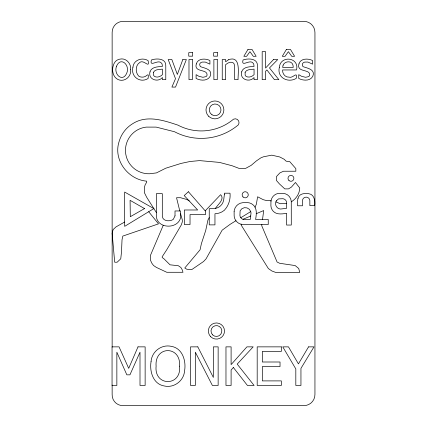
<?xml version="1.0" encoding="UTF-8"?>
<svg xmlns="http://www.w3.org/2000/svg" width="427" height="427" viewBox="0 0 427 427"><rect width="100%" height="100%" fill="white"/><g stroke="black" fill="none" stroke-linecap="round" stroke-linejoin="round"><path stroke-width="0.64" d="M261.874 224.527L261.724 225.691L277.086 262.013L279.706 263.299L295.148 265.562L298.745 268.519L299.717 272.421L275.677 272.421L271.887 270.98L268.369 268.556L241.324 225.323L241.036 224.202M262.525 219.494L263.689 210.559L256.227 213.708M163.242 225.296L150.411 255.453L150.411 260.043L151.804 263.16L153.539 265.503L156.378 267.403L166.776 272.282L182.991 272.282L182.185 269.741L180.867 267.462L178.272 265.706L170.037 264.82L163.872 258.714L162.207 257.556L162.207 256.702L166.802 249.667L181.358 224.853L182.302 221.907L182.302 219.846L180.584 213.772M255.058 207.255L256.381 204.175L257.604 196.772L263.219 199.687L266.864 200.653L271.076 200.653M209.241 217.663L207.944 220.033L205.713 230.505L201.416 243.582L200.06 249.8L184.763 268.001L186.802 269.234L191.766 269.586L203.508 261.554L206.049 258.869L222.141 230.18L230.174 224.292L235.955 220.722M215.459 208.424C217.583 204.682 225.157 199.142 220.642 194.669L205.206 210.858M240.807 217.727L250.75 211.584L251.028 213.036L250.265 219.494L242.792 219.238A4.51 4.51 0 0 1 240.823 217.754L240.545 217.343A4.51 4.51 0 0 1 239.931 215.459L240.118 210.81A5.764 5.764 0 0 1 250.745 211.557M291.273 201.843C296.05 198.966 299.653 193.666 299.738 187.976L295.452 182.478L291.401 187.111L288.492 188.889L284.793 188.889L279.423 183.904L276.477 180.525L276.477 176.543L279.818 172.951L283.453 171.232L295.831 171.232L295.831 168.601L289.757 161.652L286.159 161.187L284.131 159.244L279.776 156.976L271.743 155.161L263.411 156.81L260.908 157.825L256.499 160.83L251.167 165.366L245.717 168.345L238.923 168.345L232.144 165.761L219.43 162.393L199.601 160.611L190.143 161.481L180.995 163.429L165.767 168.211L156.426 172.914L149.509 173.762A23.405 23.405 0 0 1 125.522 151.996A23.405 23.405 0 0 1 146.242 127.107L156.154 127.107L174.494 131.73A57.431 57.431 0 0 0 238.319 124.871A3.832 3.832 0 0 0 233.521 119.176A49.986 49.986 0 0 1 177.968 125.143C163.493 120.307 146.541 114.633 132.503 123.809C125.671 127.999 120.926 134.638 118.871 142.34C113.406 160.451 128.292 179.628 146.701 181.16L146.701 182.19L145.159 184.79L144.358 187.56L144.358 192.609L146.749 197.375L156.373 212.561M124.668 222.029L116.059 226.854L113.155 229.539L112.141 233.243L114.687 262.221L117.137 262.221L120.761 258.805L121.503 251.877L122.026 239.76L122.832 236.078L158.497 223.86L148.708 211.712M242.974 219.302L250.82 215.987M286.602 203.524L280.16 203.722L275.906 201.848M189.23 200.941L186.978 199.542L180.584 197.722L176.532 197.722L179.788 210.959M112.141 347.087L112.141 32.607A10.985 10.985 0 0 1 123.392 21.35L303.693 21.35A11.054 11.054 0 0 1 314.945 32.607L314.945 394.393A11.091 11.091 0 0 1 303.693 405.65L123.392 405.65A10.776 10.776 0 0 1 112.141 394.393L112.141 385.069M270.964 201.411L270.899 205.777A8.481 8.481 0 0 0 276.05 213.196C279.407 214.482 283.154 213.836 286.602 213.308L286.602 225.045L291.289 225.045L291.267 201.261A8.684 8.684 0 0 0 282.396 193.33L277.87 193.495A8.887 8.887 0 0 0 271.129 200.3L270.964 201.411M234.124 211.296L234.135 214.973A9.341 9.341 0 0 0 235.389 219.873L236.099 220.935A9.341 9.341 0 0 0 240.177 223.94L242.664 224.506L268.241 224.527L268.241 219.494L255.624 219.494C256.205 215.459 257.086 210.89 254.988 207.127A9.122 9.122 0 0 0 247.521 202.606L242.824 202.676A9.559 9.559 0 0 0 234.316 210.1L234.124 211.296M224.426 194.221L223.673 200.06A10.355 10.355 0 0 1 216.526 208.168L209.241 208.723L209.241 224.88L214.957 224.88L214.957 213.746A16.215 16.215 0 0 0 221.971 211.872L224.372 210.276L226.289 207.858A21.969 21.969 0 0 0 229.016 202.339L229.448 200.855A21.969 21.969 0 0 0 230.004 193.196L224.405 193.196L224.426 194.221M179.564 366.174C181.705 386.691 153.982 386.675 156.101 366.174C154.387 345.416 181.278 345.454 179.564 366.174M130.667 69.612C131.612 76.502 124.465 82.56 117.948 79.507C111.666 76.358 111.223 66.922 115.167 61.771A8.022 8.022 0 0 1 119.768 59.156C126.024 57.565 131.351 63.575 130.667 69.612M151.062 361.6C149.413 371.271 153.085 384.07 164.101 385.939C173.997 388.362 184.021 380.767 184.608 370.641C186.247 360.98 182.532 348.293 171.569 346.404C161.689 343.948 151.708 351.512 151.062 361.6M279.333 67.386C276.803 77.677 288.001 83.26 296.183 78.44C297.961 70.476 292.735 78.6 289.266 77.175C285.231 77.474 282.274 73.812 282.615 69.953L296.562 69.953C299.557 57.165 280.443 54.966 279.333 67.386M132.936 67.162C130.438 76.481 139.997 83.553 148.089 78.531C149.05 71.421 147.203 76.438 143.707 77.004C141.999 77.303 140.083 77.1 138.658 76.059C135.231 72.489 135.311 65.272 139.72 62.507C143.739 58.979 150.069 69.366 148.089 60.618C142.367 56.999 133.528 59.913 132.936 67.162M196.319 63.901C193.548 73.06 208.589 68.416 206.919 75.734L206.011 76.62L202.91 77.287L198.859 76.278L196.1 74.656L196.1 78.456C200.444 80.751 207.453 81.301 210.148 76.321C213.025 69.393 204.859 68.251 200.338 66.628L199.649 64.744L199.937 63.5L200.802 62.62L202.088 62.091L205.248 62.064L209.919 64.135L209.919 60.511C205.584 58.275 197.84 58.211 196.319 63.901M298.959 63.901C296.189 73.06 311.23 68.416 309.559 75.734L308.646 76.62L305.551 77.287L301.494 76.278L298.74 74.656L298.74 78.456C303.079 80.751 310.093 81.301 312.783 76.321C315.66 69.393 307.493 68.251 302.973 66.628L302.289 64.744L302.578 63.5L303.442 62.62L304.723 62.091L307.883 62.064L312.559 64.135L312.559 60.511C308.225 58.275 300.48 58.211 298.959 63.901M116.539 66.201C113.267 74.218 122.773 82.934 126.814 72.98C130.112 64.909 120.606 56.289 116.539 66.201M149.984 71.891C147.801 79.401 157.969 82.891 162.415 77.522L162.415 79.662L165.783 79.662L165.783 65.897C166.242 58.269 156.586 58.141 151.404 59.972C149.247 67.653 157.712 59.342 161.043 62.726L162.052 63.853L162.415 66.42C158.081 66.783 151.494 66.692 149.984 71.891M241.634 71.891C239.451 79.401 249.619 82.891 254.06 77.522L254.06 79.662L257.428 79.662L257.428 65.897C257.892 58.269 248.231 58.141 243.054 59.972C240.897 67.653 249.357 59.342 252.693 62.726L253.702 63.853L254.06 66.42C249.726 66.783 243.139 66.692 241.634 71.891M153.48 72.248L153.501 75.125L154.232 76.219C156.848 78.077 160.301 76.689 162.415 74.709L162.415 69.126C159.404 69.628 155.172 69.094 153.48 72.248M245.13 72.248L245.151 75.125L245.883 76.219C248.493 78.077 251.951 76.689 254.06 74.709L254.06 69.126C251.055 69.628 246.817 69.094 245.13 72.248M297.934 198.672L297.571 200.546L297.571 205.782L302.487 205.782L302.487 200.546A3.694 3.694 0 0 1 304.403 197.589L305.257 197.253A3.694 3.694 0 0 1 309.853 200.546L309.853 205.633L314.667 205.633C315.334 201.138 314.368 194.301 308.769 193.709C304.622 193.031 298.82 193.543 297.934 198.672M283.122 65.117L282.615 67.359L293.264 67.359L292.938 65L292.111 63.324L290.59 62.171C287.761 61.189 284.318 62.219 283.122 65.117M175.011 215.87L173.255 219.403C169.893 221.73 162.949 221.426 162.308 216.452L162.308 193.65L156.373 193.65L156.373 216.452C157.328 228.963 178.176 229.448 180.637 217.455L180.546 210.959L175.011 210.959L175.011 215.87M182.825 59.54L177.349 74.437L171.851 59.54L168.195 59.54L175.508 78.691L171.905 87.087L175.529 87.087L186.353 59.54L182.825 59.54M138.006 346.863L128.698 368.352L119.053 346.863L112.055 346.863L112.055 385.464L116.854 385.464L116.854 352.2L126.835 374.837L129.941 374.837L140.003 352.2L140.003 385.464L145.137 385.464L145.137 346.863L138.006 346.863M276.45 200.733L275.837 201.992A5.359 5.359 0 0 0 279.226 208.771L280.598 209.038L286.602 208.328L286.602 202.27A4.195 4.195 0 0 0 282.85 198.715L278.527 198.891L276.45 200.733M308.545 346.863L298.436 363.895L288.476 346.863L282.775 346.863L295.815 368.923L295.815 385.464L300.95 385.464L300.95 368.378L313.989 346.863L308.545 346.863M247.954 49.468L243.844 56.295L246.635 56.295L249.95 51.683L253.286 56.295L256.152 56.295L252.042 49.468L247.954 49.468M286.4 49.468L282.29 56.295L285.081 56.295L288.396 51.683L291.732 56.295L294.598 56.295L290.488 49.468L286.4 49.468M233.361 367.498L231.103 370.038L231.103 385.464L225.974 385.464L225.974 346.863L231.103 346.863L231.103 364.621L246.918 346.863L253.168 346.863L237.198 364.103L254.102 385.464L247.436 385.464L233.361 367.498M273.536 59.54L265.573 68.042L265.573 51.63L262.183 51.63L262.183 79.662L265.573 79.662L265.573 71.25L266.907 69.953L274.417 79.662L278.868 79.662L269.48 67.952L277.753 59.54L273.536 59.54M188.408 191.728L184.208 195.561L197.674 209.988L184.341 209.988L184.341 224.533L190.031 224.533L190.031 214.578L205.536 214.578L205.536 211.237L188.408 191.728M228.621 59.7L225.632 61.771L225.632 59.54L222.243 59.54L222.243 79.662L225.632 79.662L225.632 64.637L228.253 62.881L230.858 62.203L232.875 62.577L234.028 63.703L234.54 65.619L234.674 79.662L238.063 79.662C237.919 73.391 241.175 55.126 228.621 59.7M153.848 208.584L124.668 226.347L124.668 192.065L153.848 208.584M144.513 208.584L130.31 216.702L130.086 200.322L144.513 208.584M192.609 52.66L188.75 52.66L188.75 56.172L192.609 56.172L192.609 52.66M217.503 52.66L213.649 52.66L213.649 56.172L217.503 56.172L217.503 52.66M192.374 59.54L188.985 59.54L188.985 79.662L192.374 79.662L192.374 59.54M217.274 59.54L213.884 59.54L213.884 79.662L217.274 79.662L217.274 59.54M197.818 346.863L190.533 346.863L190.533 385.464L195.326 385.464L195.326 352.174L212.384 385.464L218.144 385.464L218.144 346.863L213.345 346.863L213.345 377.425L197.818 346.863M281.324 346.863L257.187 346.863L257.187 385.464L281.324 385.464L281.324 380.9L262.317 380.9L262.317 366.563L280.027 366.563L280.027 362L262.317 362L262.317 351.426L281.324 351.426L281.324 346.863M210.719 336.732A8.076 8.076 0 0 0 224.228 333.113A8.076 8.076 0 0 0 214.338 323.223A8.076 8.076 0 0 0 210.719 336.732M208.616 116.229A8.94 8.94 0 0 0 223.577 112.221A8.94 8.94 0 0 0 212.625 101.274A8.94 8.94 0 0 0 208.616 116.229M243.032 196.954A3.064 3.064 0 0 0 248.156 195.582A3.064 3.064 0 0 0 244.404 191.83A3.064 3.064 0 0 0 243.032 196.954M288.988 180.562A2.952 2.952 0 0 0 293.829 178.924A2.952 2.952 0 0 0 289.992 175.55A2.952 2.952 0 0 0 288.988 180.562M212.593 334.859A5.423 5.423 0 0 0 221.666 332.425A5.423 5.423 0 0 0 215.027 325.78A5.423 5.423 0 0 0 212.593 334.859M211.989 114.799A5.866 5.866 0 0 0 220.989 110.091A5.866 5.866 0 0 0 212.411 104.652A5.866 5.866 0 0 0 211.989 114.799"/></g></svg>
